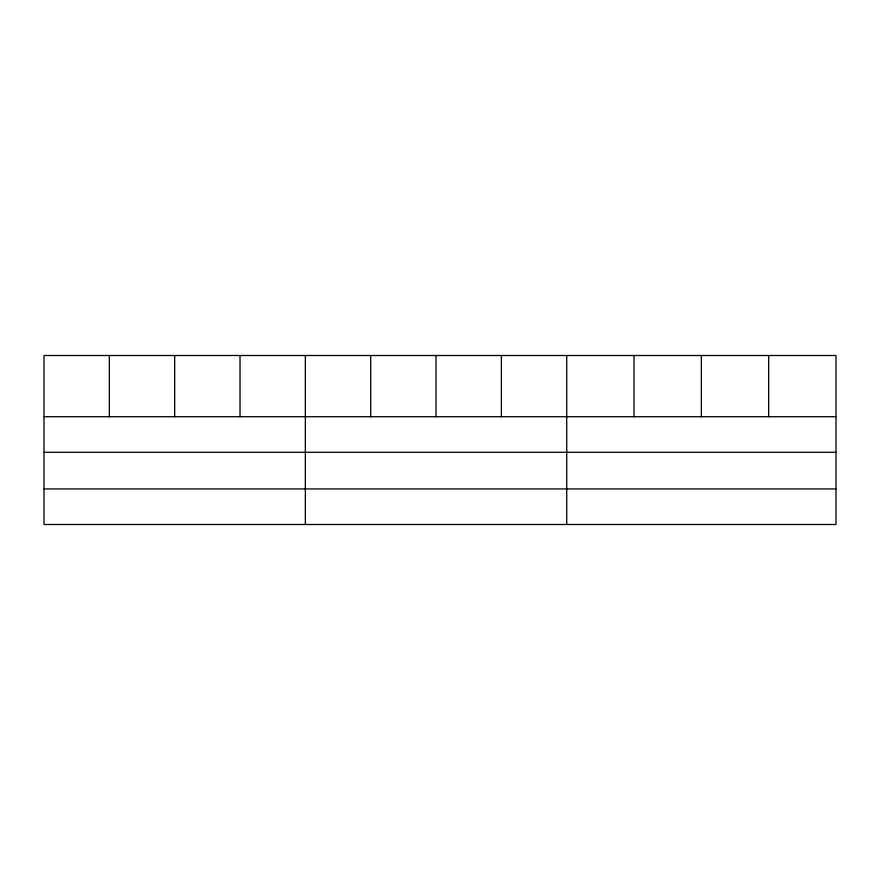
<?xml version="1.0" encoding="UTF-8"?>
<svg xmlns="http://www.w3.org/2000/svg" width="880" height="880" viewBox="0 0 880 880"><rect width="100%" height="100%" fill="white"/><g stroke="black" fill="none" stroke-linecap="round" stroke-linejoin="round"><path stroke-width="1.32" d="M836 452.287L836 355.498L44 355.498L44 524.502L836 524.502L836 452.287L44 452.287M44 416.713L836 416.713M44 488.928L836 488.928M768.68 355.498L768.68 416.713M701.36 355.498L701.36 416.713M634.04 355.498L634.04 416.713M566.72 355.498L566.72 524.502M501.38 355.498L501.38 416.713M436.04 355.498L436.04 416.713M370.7 355.498L370.7 416.713M305.36 355.498L305.36 524.502M240.02 355.498L240.02 416.713M174.68 355.498L174.68 416.713M109.34 355.498L109.34 416.713"/></g></svg>
